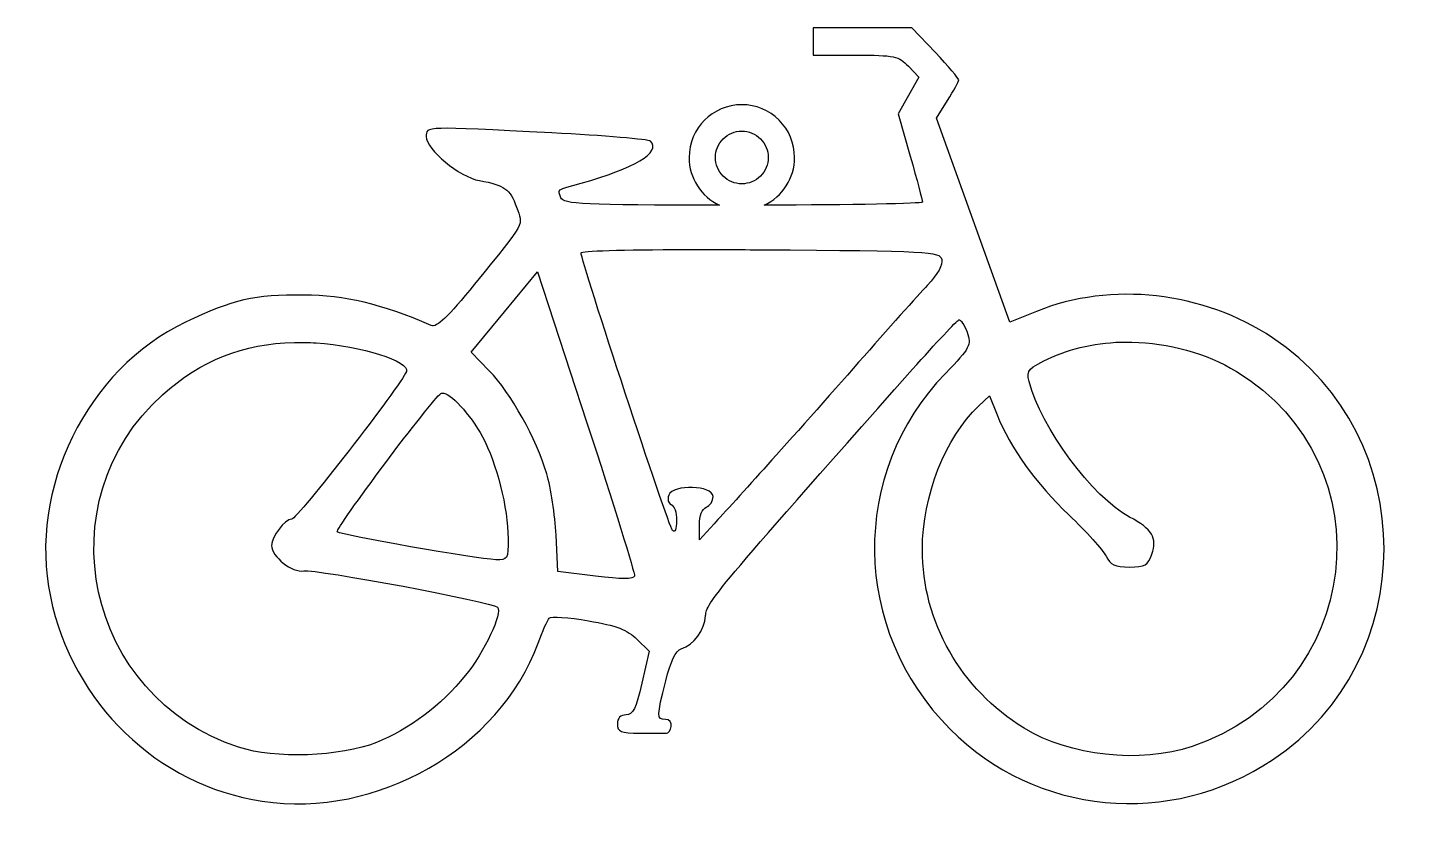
# Model space of a CAD drawing. Extents: x 1.5 to 53.2, y 21.7 to 51.4.
import ezdxf

# ---------------------------------------------------------------- set-up
doc = ezdxf.new("R2010")
doc.units = 0
doc.layers.get('0').update_dxf_attribs({"linetype": 'CONTINUOUS'})

msp = doc.modelspace()

# ---------------------------------------------------------------- linework, layer by layer
at = {"color": 7}
for points in [[(30.653632, 51.396415), (30.653632, 50.889848), (30.653632, 50.383281), (32.228454, 50.383281)], [(35.189033, 50.477539), (34.320316, 51.396415), (32.486975, 51.396415), (30.653632, 51.396415), (30.653632, 51.396415)], [(34.188575, 49.973177), (34.573326, 49.563624), (34.192436, 48.885078), (33.810993, 48.206532), (34.259131, 46.627852)], [(38.940051, 40.872062), (37.956132, 40.474635), (36.590772, 44.25928), (35.225411, 48.043924), (35.641579, 48.703728)], [(28.007248, 47.563815), (28.007248, 47.563815)], [(25.960035, 43.167322), (25.960035, 43.167322)], [(18.63714, 38.663342), (17.965208, 39.356771), (19.195521, 40.849462), (20.425833, 42.342153), (20.425833, 42.342153)], [(20.425833, 42.342153), (22.245946, 36.778186)], [(11.406298, 39.717817), (11.406298, 39.717817)], [(42.479406, 39.732148), (42.479406, 39.732148)], [(16.893095, 37.840378), (16.893095, 37.840378)], [(36.792518, 37.355308), (37.196559, 37.734544), (37.476577, 37.03395)], [(26.981988, 32.990234), (26.434631, 32.397127), (26.432977, 32.951098)], [(22.58329, 31.043341), (21.183754, 31.214771), (21.113199, 32.565799)], [(24.113463, 28.703984), (24.563255, 28.254192), (24.297018, 27.074591)]]:
    msp.add_lwpolyline(points, dxfattribs=at)
for points in [[(32.228454, 50.383281), (33.677329, 50.383281), (33.834414, 50.35017), (34.188575, 49.973177)], [(36.057747, 49.461098), (36.057747, 49.514946), (35.666937, 49.972227), (35.189033, 50.477539)], [(35.641579, 48.703728), (35.87058, 49.066487), (36.057747, 49.407248), (36.057747, 49.461098)], [(28.007248, 48.543325), (26.92612, 48.543059), (26.049844, 47.666536), (26.049883, 46.585408)], [(29.391725, 47.969885), (29.02454, 48.337069), (28.526526, 48.543343), (28.007248, 48.543325)], [(20.962166, 47.497669), (16.211131, 47.74438), (16.298333, 47.74682), (16.298333, 47.362621)], [(29.965165, 46.585408), (29.965183, 47.104685), (29.75891, 47.6027), (29.391725, 47.969885)], [(16.298333, 47.362621), (16.298333, 46.880469), (17.52917, 45.860381), (18.272787, 45.726063)], [(24.621684, 47.188437), (24.548974, 47.257943), (22.902059, 47.396935), (20.962166, 47.497669)], [(22.040343, 45.632908), (24.012994, 46.173271), (25.037773, 46.790684), (24.621684, 47.188437)], [(27.028841, 46.585408), (27.028832, 46.8449), (27.131911, 47.093767), (27.3154, 47.277256)], [(27.3154, 47.277256), (27.498889, 47.460745), (27.747756, 47.563824), (28.007248, 47.563815)], [(28.007248, 47.563815), (28.266741, 47.563824), (28.515608, 47.460745), (28.699097, 47.277256)], [(28.699097, 47.277256), (28.882586, 47.093768), (28.985665, 46.8449), (28.985656, 46.585408)], [(26.049883, 46.585408), (26.05095, 45.824155), (26.493182, 45.132536), (27.183732, 44.812148)], [(27.3154, 45.89356), (27.131911, 46.077048), (27.028832, 46.325915), (27.028841, 46.585408)], [(28.985656, 46.585408), (28.985665, 46.325915), (28.882586, 46.077048), (28.699097, 45.893559)], [(28.832968, 44.8127), (29.522693, 45.133485), (29.964182, 45.824735), (29.965165, 46.585408)], [(34.259131, 46.627852), (34.505513, 45.759667), (34.706718, 44.995466), (34.706718, 44.929557)], [(18.272787, 45.726063), (19.206386, 45.557429), (19.403043, 45.416701), (19.646966, 44.742144)], [(21.294549, 45.087205), (21.166817, 45.420071), (21.107954, 45.3775), (22.040343, 45.632908)], [(28.007248, 45.607001), (27.747756, 45.606992), (27.498889, 45.710071), (27.3154, 45.89356)], [(28.699097, 45.893559), (28.515608, 45.71007), (28.266741, 45.606992), (28.007248, 45.607001)], [(27.183732, 44.812148), (22.130018, 44.815845), (21.384979, 44.851545), (21.294549, 45.087205)], [(19.646966, 44.742144), (19.899984, 44.042431), (20.028439, 44.277708), (18.088681, 41.881337)], [(34.706718, 44.929557), (34.706718, 44.868617), (32.111191, 44.819968), (28.832968, 44.8127)], [(22.040343, 43.048811), (22.040317, 43.119744), (23.524775, 43.162234), (25.960035, 43.167322)], [(25.433624, 32.74329), (25.281858, 32.901947), (22.040459, 42.746183), (22.040343, 43.048811)], [(25.960035, 43.167322), (26.771788, 43.169015), (27.689173, 43.166531), (28.69241, 43.159605)], [(28.69241, 43.159605), (34.979077, 43.116136), (35.349555, 43.096605), (35.426055, 42.804071)], [(35.426055, 42.804071), (35.477865, 42.605939), (35.284859, 42.257705), (34.890273, 41.836688)], [(18.088681, 41.881337), (17.095147, 40.653928), (16.685991, 40.262731), (16.484644, 40.348958)], [(47.703272, 39.890347), (45.128753, 41.609544), (41.713424, 41.992276), (38.940051, 40.872062)], [(11.753012, 41.479501), (9.909412, 41.492635), (9.131137, 41.313802), (7.362583, 40.470226)], [(16.484644, 40.348958), (14.608371, 41.152473), (13.28507, 41.468582), (11.753012, 41.479501)], [(34.890273, 41.836688), (34.551219, 41.474921), (33.404686, 40.191118), (32.342006, 38.983598)], [(7.362583, 40.470226), (3.708304, 38.727183), (1.513928, 34.270253), (2.348728, 30.285972)], [(34.343467, 38.721771), (35.211803, 39.701673), (35.982351, 40.526019), (36.055543, 40.553459)], [(36.055543, 40.553459), (36.128734, 40.580902), (36.268138, 40.375296), (36.365327, 40.096502)], [(36.365327, 40.096502), (36.532493, 39.616975), (36.488853, 39.534239), (35.561654, 38.57184)], [(47.703272, 24.228117), (53.215207, 27.908848), (53.215207, 36.209615), (47.703272, 39.890347)], [(6.512609, 37.777539), (7.928946, 39.050949), (9.500257, 39.677925), (11.406298, 39.717817)], [(11.406298, 39.717817), (11.533367, 39.720476), (11.662052, 39.720357), (11.792148, 39.717817)], [(11.792148, 39.717817), (11.930918, 39.715108), (12.071489, 39.709309), (12.213828, 39.700729)], [(12.213828, 39.700729), (13.874168, 39.600664), (15.705251, 39.019261), (15.559154, 38.638537)], [(39.517173, 39.172665), (40.389807, 39.572168), (41.423867, 39.755251), (42.479406, 39.732148)], [(42.479406, 39.732148), (43.836525, 39.702445), (45.229729, 39.332184), (46.361615, 38.644601)], [(32.342006, 38.983598), (31.279327, 37.776079), (29.761773, 36.066882), (28.969671, 35.185725)], [(38.669406, 38.266467), (38.56149, 38.70266), (38.614079, 38.759216), (39.517173, 39.172665)], [(15.559154, 38.638537), (15.362802, 38.126853), (11.501144, 33.156701), (11.299913, 33.156701)], [(20.767587, 34.845625), (20.384949, 36.138071), (19.435154, 37.840232), (18.63714, 38.663342)], [(26.663937, 29.577659), (26.688321, 30.062438), (27.019528, 30.456815), (34.343467, 38.721771)], [(35.561654, 38.57184), (31.988306, 34.862844), (32.063411, 29.058596), (35.732531, 25.370234)], [(42.398927, 33.23773), (41.033127, 33.959382), (39.085184, 36.585912), (38.669406, 38.266467)], [(46.361615, 38.644601), (52.025217, 35.204146), (51.03734, 26.837222), (44.718441, 24.725864)], [(9.33428, 24.693341), (3.661107, 26.561759), (2.098108, 33.808524), (6.512609, 37.777539)], [(12.996554, 32.687066), (12.897007, 32.78661), (16.518433, 37.62418), (16.842383, 37.824393)], [(16.842383, 37.824393), (16.857205, 37.833553), (16.874028, 37.838732), (16.893095, 37.840378)], [(16.893095, 37.840378), (17.179092, 37.865064), (17.918099, 37.069357), (18.384683, 36.212088)], [(34.706718, 32.038838), (34.706718, 34.029123), (35.555817, 36.193487), (36.792518, 37.355308)], [(22.245946, 36.778186), (23.246998, 33.718202), (24.047035, 31.137727), (24.024167, 31.043341)], [(37.476577, 37.03395), (37.96098, 35.823306), (38.932477, 34.470363), (40.146661, 33.3149)], [(18.384683, 36.212088), (18.903702, 35.258479), (19.332587, 33.558384), (19.336081, 32.439019)], [(28.969671, 35.185725), (28.177571, 34.304572), (27.283062, 33.316599), (26.981988, 32.990234)], [(21.113199, 32.565799), (21.074353, 33.308889), (20.918837, 34.334753), (20.767587, 34.845625)], [(26.937891, 33.997856), (26.937891, 34.418866), (25.455522, 34.463645), (25.29582, 34.047465)], [(25.29582, 34.047465), (25.23685, 33.893791), (25.278277, 33.738393), (25.387873, 33.701853)], [(25.387873, 33.701853), (25.497471, 33.665322), (25.586862, 33.398793), (25.586862, 33.109297)], [(26.684883, 33.602635), (26.824212, 33.656102), (26.937891, 33.833802), (26.937891, 33.997856)], [(11.299913, 33.156701), (11.048514, 33.156701), (10.556324, 32.512088), (10.556324, 32.182704)], [(25.586862, 33.109297), (25.586862, 32.788525), (25.52715, 32.645517), (25.433624, 32.74329)], [(26.432977, 32.951098), (26.432074, 33.288959), (26.530438, 33.543372), (26.684883, 33.602635)], [(40.146661, 33.3149), (40.791367, 32.701372), (41.410134, 32.015602), (41.521944, 31.79134)], [(43.224648, 31.856937), (43.436094, 32.45818), (43.23413, 32.796431), (42.398927, 33.23773)], [(18.874162, 31.65464), (18.168783, 31.681423), (13.114386, 32.569233), (12.996554, 32.687066)], [(10.556324, 32.182704), (10.556324, 31.765776), (11.32309, 31.162772), (11.754666, 31.240126)], [(19.336081, 32.439019), (19.33848, 31.671647), (19.318436, 31.637763), (18.874162, 31.65464)], [(38.479236, 25.403308), (36.121944, 26.853306), (34.706718, 29.342382), (34.706718, 32.038838)], [(41.521944, 31.79134), (41.685399, 31.463482), (41.855875, 31.383441), (42.391762, 31.383441)], [(42.391762, 31.383441), (42.969691, 31.383441), (43.080297, 31.446487), (43.224648, 31.856937)], [(11.754666, 31.240126), (12.176201, 31.315688), (18.751365, 30.084655), (18.94141, 29.894609)], [(24.024167, 31.043341), (23.996012, 30.927122), (23.530978, 30.927122), (22.58329, 31.043341)], [(2.348728, 30.285972), (3.181963, 26.309165), (6.313791, 23.283632), (10.21016, 22.69188)], [(18.94141, 29.894609), (19.14421, 29.691813), (18.451268, 28.219513), (17.744722, 27.352405)], [(20.448433, 28.550746), (20.61162, 28.994103), (20.79606, 29.416282), (20.857986, 29.488915)], [(20.857986, 29.488915), (20.919914, 29.561553), (21.576338, 29.516036), (22.317053, 29.387492)], [(25.752778, 28.342937), (26.227044, 28.493458), (26.637363, 29.049289), (26.663937, 29.577659)], [(22.317053, 29.387492), (23.361456, 29.206252), (23.764745, 29.052701), (24.113463, 28.703984)], [(10.21016, 22.69188), (14.473188, 22.044443), (19.009057, 24.640094), (20.448433, 28.550746)], [(25.183924, 27.163889), (25.366012, 27.888785), (25.554814, 28.280106), (25.752778, 28.342937)], [(17.744722, 27.352405), (16.842761, 26.245481), (15.649993, 25.345303), (14.454518, 24.86918)], [(24.297018, 27.074591), (24.082325, 26.123897), (23.9685, 25.894992), (23.711076, 25.894992)], [(25.177309, 25.726319), (24.846778, 25.726319), (24.847028, 25.82271), (25.183924, 27.163889)], [(23.711076, 25.894992), (23.504222, 25.894992), (23.391371, 25.775816), (23.391371, 25.557096)], [(23.391371, 25.557096), (23.391371, 25.264364), (23.504003, 25.219197), (24.235833, 25.219203)], [(25.388424, 25.46394), (25.419468, 25.61303), (25.328366, 25.726319), (25.177309, 25.726319)], [(25.207075, 25.210381), (25.276738, 25.205473), (25.358394, 25.319702), (25.388424, 25.46394)], [(35.732531, 25.370234), (38.920406, 22.165629), (43.902732, 21.690217), (47.703272, 24.228117)], [(44.718441, 24.725864), (42.779024, 24.077837), (40.174432, 24.360578), (38.479236, 25.403308)], [(14.454518, 24.86918), (13.121359, 24.338215), (10.668883, 24.2538), (9.33428, 24.693341)], [(24.235833, 25.219203), (24.700264, 25.219194), (25.137409, 25.215291), (25.207075, 25.210381)]]:
    msp.add_open_spline(points, degree=3, dxfattribs=at)

doc.saveas('drawing.dxf')
